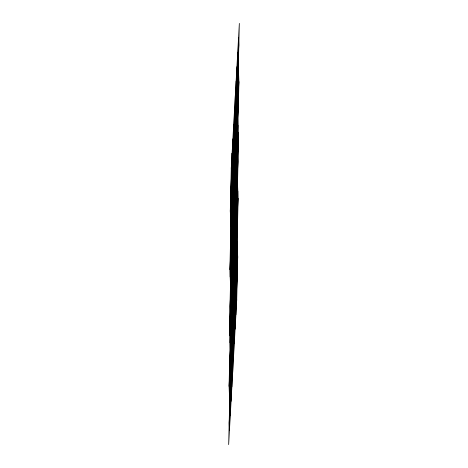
<?xml version="1.0" encoding="UTF-8"?>
<svg xmlns="http://www.w3.org/2000/svg" width="468" height="468" viewBox="0 0 468 468"><rect width="100%" height="100%" fill="white"/><g stroke="black" fill="none" stroke-linecap="round" stroke-linejoin="round"><path stroke-width="0.7" d="M230.268 211.255L231.274 167.661L239.341 23.4L230.274 415.748L229.063 386.264L236.112 81.104L238.534 140.072L233.497 358.043L229.864 269.591L232.888 138.809L237.732 256.745L236.726 300.339L228.659 444.6L237.726 52.252L238.937 81.736L231.888 386.896L229.466 327.928L234.503 109.957L238.136 198.409L235.111 329.191L230.268 211.255L238.335 66.994M230.87 225.997L238.937 81.736M229.864 269.591L237.931 125.33M230.472 284.333L238.534 140.072M229.466 327.928L237.528 183.667M230.069 342.67L238.136 198.409M229.063 386.264L237.13 242.003M229.665 401.006L237.732 256.745M231.274 167.661L236.726 300.339M232.081 153.235L230.572 218.626L238.633 74.365L231.081 401.322L229.566 364.467L237.633 220.206L233.696 124.383L230.168 276.962L238.235 132.701L232.69 372.469L229.969 306.13L238.031 161.869L235.31 95.531L229.765 335.299L237.832 191.038L234.304 343.617L230.367 247.794L238.434 103.533L236.919 66.678L229.367 393.635L237.428 249.374L235.919 314.765L230.771 189.458L238.838 45.197L238.534 37.826L229.466 430.174L229.162 422.803L237.229 278.542L232.081 153.235"/></g></svg>
